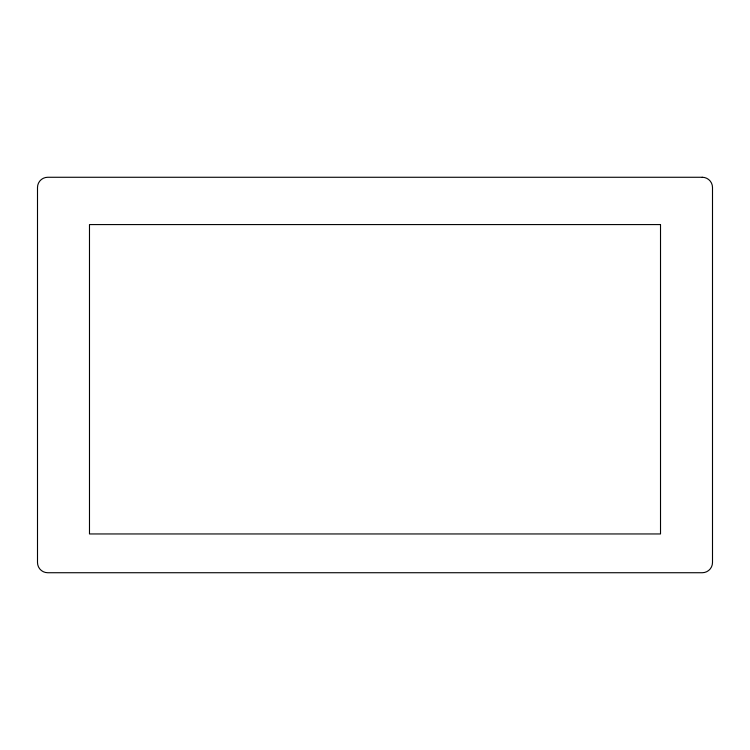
<?xml version="1.0" encoding="UTF-8"?>
<svg xmlns="http://www.w3.org/2000/svg" width="750" height="750" viewBox="0 0 750 750"><rect width="100%" height="100%" fill="white"/><g stroke="black" fill="none" stroke-linecap="round" stroke-linejoin="round"><path stroke-width="1.12" d="M702.272 177.272L47.728 177.272A10.228 10.228 0 0 0 37.5 187.5L37.5 562.5A10.228 10.228 0 0 0 47.728 572.728L702.272 572.728A10.228 10.228 0 0 0 712.5 562.5L712.5 187.5A10.228 10.228 0 0 0 702.272 177.272M660.516 224.578L89.484 224.578L89.484 533.953L660.516 533.953L660.516 224.578"/></g></svg>
